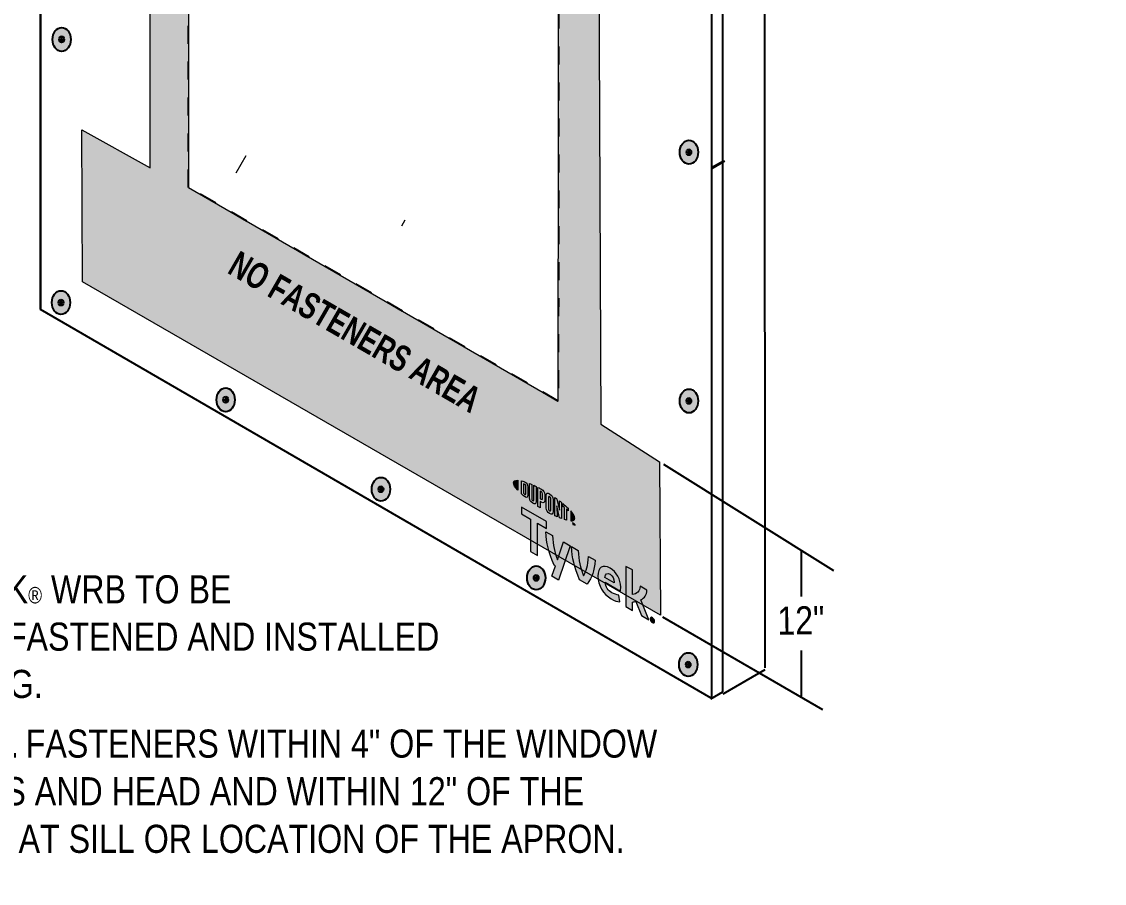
# Model space of a CAD drawing. Header units: inches. Extents: x -17.6 to 82.3, y -15.1 to 23.2.
# Drawn here: x 60.47 to 66.5, y -4.24 to 0.55 of the extents above; entities that cross this region are included whole.
import ezdxf

# ---------------------------------------------------------------- set-up
doc = ezdxf.new("R2010")
doc.units = ezdxf.units.IN
doc.header["$MEASUREMENT"] = 0
doc.linetypes.add('AI-Linetype-2', pattern=[1.199738, 0.599869, -0.119974, 0.119974, -0.119974, 0.119974, -0.119974])
doc.linetypes.add('AI-Linetype-23', pattern=[0.108507, 0.072338, -0.036169])
for name, color, linetype, lineweight in [('.ATI-DETAIL', 7, 'Continuous', 0), ('.ATI-TEXT', 7, 'Continuous', 0), ('G-ANNO-TTLB', 7, 'Continuous', 0), ('TYVEK', 7, 'Continuous', 0), ('wall scratch', 7, 'Continuous', 0), ('X-REF - TRACED', 7, 'Continuous', 0)]:
    doc.layers.add(name, color=color, linetype=linetype, lineweight=lineweight)

# ---------------------------------------------------------------- blocks, each defined once
blk = doc.blocks.new('Block_22')
at = {"layer": 'wall scratch', "color": 18, "lineweight": 25, "true_color": 0x000000}
for points in [[(60.5836, 4.8195)], [(60.5836, -1.0467)]]:
    blk.add_lwpolyline(points, dxfattribs=at)
blk = doc.blocks.new('Block_23')
at = {"layer": 'wall scratch', "color": 18, "lineweight": 25, "true_color": 0x000000}
for points in [[(60.5836, -1.0467)], [(64.318, -3.2086)]]:
    blk.add_lwpolyline(points, dxfattribs=at)
blk = doc.blocks.new('Block_29')
at = {"layer": 'TYVEK', "true_color": 0x003b71, "transparency": 33554687}
h = blk.add_hatch(color=156, dxfattribs=at)
h.dxf.hatch_style = 2
edge = h.paths.add_edge_path()
edge.add_ellipse((60.6974, 0.4548), major_axis=(0, 0.0664), ratio=0.766948, start_angle=0, end_angle=360)
at = {"layer": 'TYVEK', "color": 18, "lineweight": 25, "true_color": 0x000000}
for p, q in [((60.6839, 0.4552), (60.7109, 0.4552)), ((60.6974, 0.4724), (60.6974, 0.4381))]:
    blk.add_line(p, q, dxfattribs=at)
blk.add_lwpolyline([(60.6903, 0.3838)], dxfattribs=at)
for centre, major_axis, ratio in [((60.6974, 0.4548), (0, 0.0664), 0.766948), ((60.6974, 0.4552), (0, 0.0171), 0.788846)]:
    blk.add_ellipse(centre, major_axis=major_axis, ratio=ratio, dxfattribs=at)
blk = doc.blocks.new('Block_31')
at = {"layer": 'TYVEK', "true_color": 0x003b71, "transparency": 33554687}
h = blk.add_hatch(color=156, dxfattribs=at)
h.dxf.hatch_style = 2
edge = h.paths.add_edge_path()
edge.add_ellipse((64.1876, -0.1728), major_axis=(0, 0.0664), ratio=0.766948, start_angle=0, end_angle=360)
at = {"layer": 'TYVEK', "color": 18, "lineweight": 25, "true_color": 0x000000}
for p, q in [((64.1741, -0.1724), (64.2011, -0.1724)), ((64.1876, -0.1552), (64.1876, -0.1895))]:
    blk.add_line(p, q, dxfattribs=at)
blk.add_lwpolyline([(64.1805, -0.1114)], dxfattribs=at)
for centre, major_axis, ratio in [((64.1876, -0.1728), (0, 0.0664), 0.766948), ((64.1876, -0.1724), (0, 0.0171), 0.788846)]:
    blk.add_ellipse(centre, major_axis=major_axis, ratio=ratio, dxfattribs=at)
blk = doc.blocks.new('Block_33')
at = {"layer": 'TYVEK', "true_color": 0x003b71, "transparency": 33554687}
h = blk.add_hatch(color=156, dxfattribs=at)
h.dxf.hatch_style = 2
edge = h.paths.add_edge_path()
edge.add_ellipse((64.1876, -1.5565), major_axis=(0, 0.0664), ratio=0.766948, start_angle=0, end_angle=360)
at = {"layer": 'TYVEK', "color": 18, "lineweight": 25, "true_color": 0x000000}
for p, q in [((64.1741, -1.5561), (64.2011, -1.5561)), ((64.1876, -1.539), (64.1876, -1.5733))]:
    blk.add_line(p, q, dxfattribs=at)
blk.add_lwpolyline([(64.1805, -1.6275)], dxfattribs=at)
for centre, major_axis, ratio in [((64.1876, -1.5565), (0, 0.0664), 0.766948), ((64.1876, -1.5561), (0, 0.0171), 0.788846)]:
    blk.add_ellipse(centre, major_axis=major_axis, ratio=ratio, dxfattribs=at)
blk = doc.blocks.new('Block_309')
at = {"layer": 'TYVEK', "true_color": 0x003b71, "transparency": 33554687}
h = blk.add_hatch(color=156, dxfattribs=at)
h.dxf.hatch_style = 2
edge = h.paths.add_edge_path()
edge.add_ellipse((60.6937, -1.0093), major_axis=(0, 0.0664), ratio=0.766948, start_angle=0, end_angle=360)
at = {"layer": 'TYVEK', "color": 18, "lineweight": 25, "true_color": 0x000000}
for p, q in [((60.6802, -1.0089), (60.7072, -1.0089)), ((60.6937, -0.9918), (60.6937, -1.0261))]:
    blk.add_line(p, q, dxfattribs=at)
for centre, major_axis, ratio in [((60.6937, -1.0093), (0, 0.0664), 0.766948), ((60.6937, -1.0089), (0, 0.0171), 0.788846)]:
    blk.add_ellipse(centre, major_axis=major_axis, ratio=ratio, dxfattribs=at)
blk = doc.blocks.new('Block_310')
at = {"layer": 'TYVEK', "true_color": 0x003b71, "transparency": 33554687}
h = blk.add_hatch(color=156, dxfattribs=at)
h.dxf.hatch_style = 2
edge = h.paths.add_edge_path()
edge.add_ellipse((64.1839, -3.0231), major_axis=(0, 0.0664), ratio=0.766948, start_angle=0, end_angle=360)
at = {"layer": 'TYVEK', "color": 18, "lineweight": 25, "true_color": 0x000000}
for p, q in [((64.1839, -3.0056), (64.1839, -3.0398)), ((64.1704, -3.0227), (64.1975, -3.0227))]:
    blk.add_line(p, q, dxfattribs=at)
for centre, major_axis, ratio in [((64.1839, -3.0231), (0, 0.0664), 0.766948), ((64.1839, -3.0227), (0, 0.0171), 0.788846)]:
    blk.add_ellipse(centre, major_axis=major_axis, ratio=ratio, dxfattribs=at)
blk = doc.blocks.new('Block_311')
at = {"layer": 'TYVEK', "true_color": 0x003b71, "transparency": 33554687}
h = blk.add_hatch(color=156, dxfattribs=at)
h.dxf.hatch_style = 2
edge = h.paths.add_edge_path()
edge.add_ellipse((63.338, -2.5407), major_axis=(0, 0.0664), ratio=0.766948, start_angle=0, end_angle=360)
at = {"layer": 'TYVEK', "color": 18, "lineweight": 25, "true_color": 0x000000}
for p, q in [((63.338, -2.5232), (63.338, -2.5574)), ((63.3244, -2.5403), (63.3515, -2.5403))]:
    blk.add_line(p, q, dxfattribs=at)
for centre, major_axis, ratio in [((63.338, -2.5407), (0, 0.0664), 0.766948), ((63.338, -2.5403), (0, 0.0171), 0.788846)]:
    blk.add_ellipse(centre, major_axis=major_axis, ratio=ratio, dxfattribs=at)
blk = doc.blocks.new('Block_312')
at = {"layer": 'TYVEK', "true_color": 0x003b71, "transparency": 33554687}
h = blk.add_hatch(color=156, dxfattribs=at)
h.dxf.hatch_style = 2
edge = h.paths.add_edge_path()
edge.add_ellipse((62.4741, -2.0478), major_axis=(0, 0.0664), ratio=0.766948, start_angle=0, end_angle=360)
at = {"layer": 'TYVEK', "color": 18, "lineweight": 25, "true_color": 0x000000}
for p, q in [((62.4606, -2.0474), (62.4876, -2.0474)), ((62.4741, -2.0303), (62.4741, -2.0646))]:
    blk.add_line(p, q, dxfattribs=at)
blk.add_lwpolyline([(62.467, -1.9872)], dxfattribs=at)
for centre, major_axis, ratio in [((62.4741, -2.0478), (0, 0.0664), 0.766948), ((62.4741, -2.0474), (0, 0.0171), 0.788846)]:
    blk.add_ellipse(centre, major_axis=major_axis, ratio=ratio, dxfattribs=at)
blk = doc.blocks.new('Block_313')
at = {"layer": 'TYVEK', "true_color": 0x003b71, "transparency": 33554687}
h = blk.add_hatch(color=156, dxfattribs=at)
h.dxf.hatch_style = 2
edge = h.paths.add_edge_path()
edge.add_ellipse((61.6102, -1.5498), major_axis=(0, 0.0664), ratio=0.766948, start_angle=0, end_angle=360)
at = {"layer": 'TYVEK', "color": 18, "lineweight": 25, "true_color": 0x000000}
for p, q in [((61.5967, -1.5494), (61.6237, -1.5494)), ((61.6102, -1.5323), (61.6102, -1.5666))]:
    blk.add_line(p, q, dxfattribs=at)
blk.add_lwpolyline([(61.6031, -1.4892)], dxfattribs=at)
for centre, major_axis, ratio in [((61.6102, -1.5498), (0, 0.0664), 0.766948), ((61.6102, -1.5494), (0, 0.0171), 0.788846)]:
    blk.add_ellipse(centre, major_axis=major_axis, ratio=ratio, dxfattribs=at)
blk = doc.blocks.new('Block_335')
at = {"layer": 'X-REF - TRACED', "true_color": 0x848484, "transparency": 33554687}
h = blk.add_hatch(color=252, dxfattribs=at)
h.dxf.hatch_style = 2
edge = h.paths.add_edge_path()
edge.add_spline(control_points=[(63.2118, -2.0116), (63.2118, -2.0216), (63.2202, -2.0359), (63.2351, -2.0525), (63.2351, -2.0525), (63.2351, -1.9978), (63.2351, -1.9978), (63.2202, -1.9972), (63.2118, -2.0016), (63.2118, -2.0116)], knot_values=[0, 0, 0, 0, 1, 1, 1, 2, 2, 2, 3, 3, 3, 3], degree=3, periodic=0)
h = blk.add_hatch(color=252, dxfattribs=at)
h.dxf.hatch_style = 2
edge = h.paths.add_edge_path()
edge.add_spline(control_points=[(63.2796, -2.0731), (63.2796, -2.0773), (63.2774, -2.0774), (63.2747, -2.0759), (63.2727, -2.0747), (63.2695, -2.0721), (63.267, -2.0698), (63.267, -2.0698), (63.267, -2.0174), (63.267, -2.0174), (63.2695, -2.0181), (63.2727, -2.0191), (63.2747, -2.0203), (63.2774, -2.0218), (63.2796, -2.0245), (63.2796, -2.0287), (63.2796, -2.0287), (63.2796, -2.0731), (63.2796, -2.0731)], knot_values=[0, 0, 0, 0, 1, 1, 1, 2, 2, 2, 3, 3, 3, 4, 4, 4, 5, 5, 5, 6, 6, 6, 6], degree=3, periodic=0)
edge = h.paths.add_edge_path()
edge.add_spline(control_points=[(63.2765, -2.0076), (63.2723, -2.0052), (63.2664, -2.0032), (63.2556, -2.0007), (63.2556, -2.0007), (63.2556, -2.0733), (63.2556, -2.0733), (63.2651, -2.0821), (63.2723, -2.0882), (63.2765, -2.0906), (63.286, -2.0961), (63.2914, -2.0925), (63.2914, -2.0818), (63.2914, -2.0818), (63.2914, -2.0336), (63.2914, -2.0336), (63.2914, -2.0229), (63.286, -2.0131), (63.2765, -2.0076)], knot_values=[0, 0, 0, 0, 1, 1, 1, 2, 2, 2, 3, 3, 3, 4, 4, 4, 5, 5, 5, 6, 6, 6, 6], degree=3, periodic=0)
h = blk.add_hatch(color=252, dxfattribs=at)
h.dxf.hatch_style = 2
edge = h.paths.add_edge_path()
edge.add_spline(control_points=[(63.3246, -2.1076), (63.3246, -2.1118), (63.3234, -2.1138), (63.3188, -2.1105), (63.3143, -2.1073), (63.3131, -2.1044), (63.3131, -2.0994), (63.3131, -2.0994), (63.3131, -2.0204), (63.3131, -2.0204), (63.3101, -2.0191), (63.3035, -2.0163), (63.3006, -2.0151), (63.3006, -2.0151), (63.3006, -2.095), (63.3006, -2.095), (63.3006, -2.1078), (63.306, -2.1158), (63.3188, -2.1249), (63.3305, -2.1332), (63.3376, -2.1305), (63.3376, -2.1164), (63.3376, -2.1164), (63.3376, -2.032), (63.3376, -2.032), (63.3352, -2.0307), (63.3272, -2.0269), (63.3246, -2.0257), (63.3246, -2.0257), (63.3246, -2.1076), (63.3246, -2.1076)], knot_values=[0, 0, 0, 0, 1, 1, 1, 2, 2, 2, 3, 3, 3, 4, 4, 4, 5, 5, 5, 6, 6, 6, 7, 7, 7, 8, 8, 8, 9, 9, 9, 10, 10, 10, 10], degree=3, periodic=0)
h = blk.add_hatch(color=252, dxfattribs=at)
h.dxf.hatch_style = 2
edge = h.paths.add_edge_path()
edge.add_spline(control_points=[(63.3721, -2.1003), (63.3721, -2.1049), (63.3707, -2.1064), (63.3654, -2.1034), (63.3654, -2.1034), (63.3608, -2.1008), (63.3608, -2.1008), (63.3608, -2.1008), (63.3608, -2.0588), (63.3608, -2.0588), (63.3629, -2.0599), (63.364, -2.0605), (63.3652, -2.0612), (63.3709, -2.0645), (63.3721, -2.0677), (63.3721, -2.0723), (63.3721, -2.0723), (63.3721, -2.1003), (63.3721, -2.1003)], knot_values=[0, 0, 0, 0, 1, 1, 1, 2, 2, 2, 3, 3, 3, 4, 4, 4, 5, 5, 5, 6, 6, 6, 6], degree=3, periodic=0)
edge = h.paths.add_edge_path()
edge.add_spline(control_points=[(63.3659, -2.0468), (63.3637, -2.0455), (63.3554, -2.041), (63.3478, -2.0371), (63.3478, -2.0371), (63.3478, -2.1434), (63.3478, -2.1434), (63.3504, -2.1451), (63.3572, -2.1494), (63.3608, -2.1516), (63.3608, -2.1516), (63.3608, -2.1155), (63.3608, -2.1155), (63.3608, -2.1155), (63.3659, -2.1185), (63.3659, -2.1185), (63.3796, -2.1263), (63.3853, -2.1226), (63.3853, -2.1091), (63.3853, -2.1091), (63.3853, -2.0777), (63.3853, -2.0777), (63.3853, -2.0645), (63.3789, -2.0542), (63.3659, -2.0468)], knot_values=[0, 0, 0, 0, 1, 1, 1, 2, 2, 2, 3, 3, 3, 4, 4, 4, 5, 5, 5, 6, 6, 6, 7, 7, 7, 8, 8, 8, 8], degree=3, periodic=0)
h = blk.add_hatch(color=252, dxfattribs=at)
h.dxf.hatch_style = 2
edge = h.paths.add_edge_path()
edge.add_spline(control_points=[(63.4186, -2.1643), (63.4186, -2.1685), (63.4174, -2.17), (63.4128, -2.1675), (63.4081, -2.1649), (63.4068, -2.1618), (63.4068, -2.1575), (63.4068, -2.1575), (63.4068, -2.0912), (63.4068, -2.0912), (63.4068, -2.0869), (63.4081, -2.0852), (63.4128, -2.0881), (63.4174, -2.0909), (63.4186, -2.0939), (63.4186, -2.0981), (63.4186, -2.0981), (63.4186, -2.1643), (63.4186, -2.1643)], knot_values=[0, 0, 0, 0, 1, 1, 1, 2, 2, 2, 3, 3, 3, 4, 4, 4, 5, 5, 5, 6, 6, 6, 6], degree=3, periodic=0)
edge = h.paths.add_edge_path()
edge.add_spline(control_points=[(63.4128, -2.0732), (63.4007, -2.0656), (63.3935, -2.0676), (63.3935, -2.0816), (63.3935, -2.0816), (63.3935, -2.1511), (63.3935, -2.1511), (63.3935, -2.1659), (63.4001, -2.1757), (63.4128, -2.1824), (63.4253, -2.189), (63.4318, -2.1873), (63.4318, -2.1716), (63.4318, -2.1716), (63.4318, -2.1052), (63.4318, -2.1052), (63.4318, -2.0903), (63.4259, -2.0815), (63.4128, -2.0732)], knot_values=[0, 0, 0, 0, 1, 1, 1, 2, 2, 2, 3, 3, 3, 4, 4, 4, 5, 5, 5, 6, 6, 6, 6], degree=3, periodic=0)
h = blk.add_hatch(color=252, dxfattribs=at)
h.dxf.hatch_style = 2
edge = h.paths.add_edge_path()
edge.add_spline(control_points=[(63.468, -2.1643), (63.468, -2.1643), (63.4535, -2.1019), (63.4535, -2.1019), (63.4496, -2.099), (63.4448, -2.0957), (63.4412, -2.0932), (63.4412, -2.0932), (63.4412, -2.1952), (63.4412, -2.1952), (63.4437, -2.1964), (63.4503, -2.1993), (63.4537, -2.2008), (63.4537, -2.2008), (63.4527, -2.1401), (63.4527, -2.1401), (63.4527, -2.1401), (63.468, -2.2067), (63.468, -2.2067), (63.4712, -2.208), (63.476, -2.2098), (63.4791, -2.2109), (63.4791, -2.2109), (63.4791, -2.1213), (63.4791, -2.1213), (63.4758, -2.1186), (63.4699, -2.1141), (63.4671, -2.1119), (63.4671, -2.1119), (63.468, -2.1643), (63.468, -2.1643)], knot_values=[0, 0, 0, 0, 1, 1, 1, 2, 2, 2, 3, 3, 3, 4, 4, 4, 5, 5, 5, 6, 6, 6, 7, 7, 7, 8, 8, 8, 9, 9, 9, 10, 10, 10, 10], degree=3, periodic=0)
h = blk.add_hatch(color=252, dxfattribs=at)
h.dxf.hatch_style = 2
edge = h.paths.add_edge_path()
edge.add_spline(control_points=[(63.4855, -2.1406), (63.4888, -2.1432), (63.4919, -2.1457), (63.495, -2.1483), (63.495, -2.1483), (63.495, -2.2161), (63.495, -2.2161), (63.4979, -2.217), (63.5032, -2.2185), (63.5067, -2.2193), (63.5067, -2.2193), (63.5067, -2.1582), (63.5067, -2.1582), (63.5101, -2.1612), (63.5133, -2.1641), (63.5162, -2.1667), (63.5162, -2.1667), (63.5162, -2.1536), (63.5162, -2.1536), (63.507, -2.1446), (63.4971, -2.1359), (63.4855, -2.1265), (63.4855, -2.1265), (63.4855, -2.1406), (63.4855, -2.1406)], knot_values=[0, 0, 0, 0, 1, 1, 1, 2, 2, 2, 3, 3, 3, 4, 4, 4, 5, 5, 5, 6, 6, 6, 7, 7, 7, 8, 8, 8, 8], degree=3, periodic=0)
h = blk.add_hatch(color=252, dxfattribs=at)
h.dxf.hatch_style = 2
edge = h.paths.add_edge_path()
edge.add_spline(control_points=[(63.5535, -2.2089), (63.5535, -2.2189), (63.545, -2.2234), (63.5302, -2.2229), (63.5302, -2.2229), (63.5302, -2.1681), (63.5302, -2.1681), (63.545, -2.1847), (63.5535, -2.199), (63.5535, -2.2089)], knot_values=[0, 0, 0, 0, 1, 1, 1, 2, 2, 2, 3, 3, 3, 3], degree=3, periodic=0)
h = blk.add_hatch(color=252, dxfattribs=at)
h.dxf.hatch_style = 2
edge = h.paths.add_edge_path()
edge.add_spline(control_points=[(63.5466, -2.2379), (63.5466, -2.2379), (63.548, -2.2387), (63.548, -2.2387), (63.548, -2.2387), (63.5501, -2.2436), (63.5501, -2.2436), (63.5501, -2.2436), (63.5521, -2.2411), (63.5521, -2.2411), (63.5521, -2.2411), (63.5535, -2.2419), (63.5535, -2.2419), (63.5535, -2.2419), (63.5535, -2.2497), (63.5535, -2.2497), (63.5535, -2.2497), (63.5522, -2.249), (63.5522, -2.249), (63.5522, -2.249), (63.5522, -2.2434), (63.5522, -2.2434), (63.5522, -2.2434), (63.5501, -2.2459), (63.5501, -2.2459), (63.5501, -2.2459), (63.55, -2.2459), (63.55, -2.2459), (63.55, -2.2459), (63.5479, -2.2409), (63.5479, -2.2409), (63.5479, -2.2409), (63.5479, -2.2465), (63.5479, -2.2465), (63.5479, -2.2465), (63.5466, -2.2457), (63.5466, -2.2457), (63.5466, -2.2457), (63.5466, -2.2379), (63.5466, -2.2379)], knot_values=[0, 0, 0, 0, 1, 1, 1, 2, 2, 2, 3, 3, 3, 4, 4, 4, 5, 5, 5, 6, 6, 6, 7, 7, 7, 8, 8, 8, 9, 9, 9, 10, 10, 10, 11, 11, 11, 12, 12, 12, 13, 13, 13, 13], degree=3, periodic=0)
edge = h.paths.add_edge_path()
edge.add_spline(control_points=[(63.5417, -2.2364), (63.5417, -2.2364), (63.5395, -2.2352), (63.5395, -2.2352), (63.5395, -2.2352), (63.5395, -2.2338), (63.5395, -2.2338), (63.5395, -2.2338), (63.5451, -2.237), (63.5451, -2.237), (63.5451, -2.237), (63.5451, -2.2384), (63.5451, -2.2384), (63.5451, -2.2384), (63.543, -2.2372), (63.543, -2.2372), (63.543, -2.2372), (63.543, -2.2437), (63.543, -2.2437), (63.543, -2.2437), (63.5417, -2.2429), (63.5417, -2.2429), (63.5417, -2.2429), (63.5417, -2.2364), (63.5417, -2.2364)], knot_values=[0, 0, 0, 0, 1, 1, 1, 2, 2, 2, 3, 3, 3, 4, 4, 4, 5, 5, 5, 6, 6, 6, 7, 7, 7, 8, 8, 8, 8], degree=3, periodic=0)
at = {"layer": 'X-REF - TRACED'}
for points, knots in [([(63.2118, -2.0116), (63.2118, -2.0216), (63.2202, -2.0359), (63.2351, -2.0525), (63.2351, -2.0525), (63.2351, -1.9978), (63.2351, -1.9978), (63.2202, -1.9972), (63.2118, -2.0016), (63.2118, -2.0116)], [0, 0, 0, 0, 1, 1, 1, 2, 2, 2, 3, 3, 3, 3]), ([(63.2765, -2.0076), (63.2723, -2.0052), (63.2664, -2.0032), (63.2556, -2.0007), (63.2556, -2.0007), (63.2556, -2.0733), (63.2556, -2.0733), (63.2651, -2.0821), (63.2723, -2.0882), (63.2765, -2.0906), (63.286, -2.0961), (63.2914, -2.0925), (63.2914, -2.0818), (63.2914, -2.0818), (63.2914, -2.0336), (63.2914, -2.0336), (63.2914, -2.0229), (63.286, -2.0131), (63.2765, -2.0076)], [0, 0, 0, 0, 1, 1, 1, 2, 2, 2, 3, 3, 3, 4, 4, 4, 5, 5, 5, 6, 6, 6, 6]), ([(63.2796, -2.0731), (63.2796, -2.0773), (63.2774, -2.0774), (63.2747, -2.0759), (63.2727, -2.0747), (63.2695, -2.0721), (63.267, -2.0698), (63.267, -2.0698), (63.267, -2.0174), (63.267, -2.0174), (63.2695, -2.0181), (63.2727, -2.0191), (63.2747, -2.0203), (63.2774, -2.0218), (63.2796, -2.0245), (63.2796, -2.0287), (63.2796, -2.0287), (63.2796, -2.0731), (63.2796, -2.0731)], [0, 0, 0, 0, 1, 1, 1, 2, 2, 2, 3, 3, 3, 4, 4, 4, 5, 5, 5, 6, 6, 6, 6]), ([(63.3246, -2.1076), (63.3246, -2.1118), (63.3234, -2.1138), (63.3188, -2.1105), (63.3143, -2.1073), (63.3131, -2.1044), (63.3131, -2.0994), (63.3131, -2.0994), (63.3131, -2.0204), (63.3131, -2.0204), (63.3101, -2.0191), (63.3035, -2.0163), (63.3006, -2.0151), (63.3006, -2.0151), (63.3006, -2.095), (63.3006, -2.095), (63.3006, -2.1078), (63.306, -2.1158), (63.3188, -2.1249), (63.3305, -2.1332), (63.3376, -2.1305), (63.3376, -2.1164), (63.3376, -2.1164), (63.3376, -2.032), (63.3376, -2.032), (63.3352, -2.0307), (63.3272, -2.0269), (63.3246, -2.0257), (63.3246, -2.0257), (63.3246, -2.1076), (63.3246, -2.1076)], [0, 0, 0, 0, 1, 1, 1, 2, 2, 2, 3, 3, 3, 4, 4, 4, 5, 5, 5, 6, 6, 6, 7, 7, 7, 8, 8, 8, 9, 9, 9, 10, 10, 10, 10]), ([(63.3659, -2.0468), (63.3637, -2.0455), (63.3554, -2.041), (63.3478, -2.0371), (63.3478, -2.0371), (63.3478, -2.1434), (63.3478, -2.1434), (63.3504, -2.1451), (63.3572, -2.1494), (63.3608, -2.1516), (63.3608, -2.1516), (63.3608, -2.1155), (63.3608, -2.1155), (63.3608, -2.1155), (63.3659, -2.1185), (63.3659, -2.1185), (63.3796, -2.1263), (63.3853, -2.1226), (63.3853, -2.1091), (63.3853, -2.1091), (63.3853, -2.0777), (63.3853, -2.0777), (63.3853, -2.0645), (63.3789, -2.0542), (63.3659, -2.0468)], [0, 0, 0, 0, 1, 1, 1, 2, 2, 2, 3, 3, 3, 4, 4, 4, 5, 5, 5, 6, 6, 6, 7, 7, 7, 8, 8, 8, 8]), ([(63.3721, -2.1003), (63.3721, -2.1049), (63.3707, -2.1064), (63.3654, -2.1034), (63.3654, -2.1034), (63.3608, -2.1008), (63.3608, -2.1008), (63.3608, -2.1008), (63.3608, -2.0588), (63.3608, -2.0588), (63.3629, -2.0599), (63.364, -2.0605), (63.3652, -2.0612), (63.3709, -2.0645), (63.3721, -2.0677), (63.3721, -2.0723), (63.3721, -2.0723), (63.3721, -2.1003), (63.3721, -2.1003)], [0, 0, 0, 0, 1, 1, 1, 2, 2, 2, 3, 3, 3, 4, 4, 4, 5, 5, 5, 6, 6, 6, 6]), ([(63.4128, -2.0732), (63.4007, -2.0656), (63.3935, -2.0676), (63.3935, -2.0816), (63.3935, -2.0816), (63.3935, -2.1511), (63.3935, -2.1511), (63.3935, -2.1659), (63.4001, -2.1757), (63.4128, -2.1824), (63.4253, -2.189), (63.4318, -2.1873), (63.4318, -2.1716), (63.4318, -2.1716), (63.4318, -2.1052), (63.4318, -2.1052), (63.4318, -2.0903), (63.4259, -2.0815), (63.4128, -2.0732)], [0, 0, 0, 0, 1, 1, 1, 2, 2, 2, 3, 3, 3, 4, 4, 4, 5, 5, 5, 6, 6, 6, 6]), ([(63.4186, -2.1643), (63.4186, -2.1685), (63.4174, -2.17), (63.4128, -2.1675), (63.4081, -2.1649), (63.4068, -2.1618), (63.4068, -2.1575), (63.4068, -2.1575), (63.4068, -2.0912), (63.4068, -2.0912), (63.4068, -2.0869), (63.4081, -2.0852), (63.4128, -2.0881), (63.4174, -2.0909), (63.4186, -2.0939), (63.4186, -2.0981), (63.4186, -2.0981), (63.4186, -2.1643), (63.4186, -2.1643)], [0, 0, 0, 0, 1, 1, 1, 2, 2, 2, 3, 3, 3, 4, 4, 4, 5, 5, 5, 6, 6, 6, 6]), ([(63.468, -2.1643), (63.468, -2.1643), (63.4535, -2.1019), (63.4535, -2.1019), (63.4496, -2.099), (63.4448, -2.0957), (63.4412, -2.0932), (63.4412, -2.0932), (63.4412, -2.1952), (63.4412, -2.1952), (63.4437, -2.1964), (63.4503, -2.1993), (63.4537, -2.2008), (63.4537, -2.2008), (63.4527, -2.1401), (63.4527, -2.1401), (63.4527, -2.1401), (63.468, -2.2067), (63.468, -2.2067), (63.4712, -2.208), (63.476, -2.2098), (63.4791, -2.2109), (63.4791, -2.2109), (63.4791, -2.1213), (63.4791, -2.1213), (63.4758, -2.1186), (63.4699, -2.1141), (63.4671, -2.1119), (63.4671, -2.1119), (63.468, -2.1643), (63.468, -2.1643)], [0, 0, 0, 0, 1, 1, 1, 2, 2, 2, 3, 3, 3, 4, 4, 4, 5, 5, 5, 6, 6, 6, 7, 7, 7, 8, 8, 8, 9, 9, 9, 10, 10, 10, 10]), ([(63.4855, -2.1406), (63.4888, -2.1432), (63.4919, -2.1457), (63.495, -2.1483), (63.495, -2.1483), (63.495, -2.2161), (63.495, -2.2161), (63.4979, -2.217), (63.5032, -2.2185), (63.5067, -2.2193), (63.5067, -2.2193), (63.5067, -2.1582), (63.5067, -2.1582), (63.5101, -2.1612), (63.5133, -2.1641), (63.5162, -2.1667), (63.5162, -2.1667), (63.5162, -2.1536), (63.5162, -2.1536), (63.507, -2.1446), (63.4971, -2.1359), (63.4855, -2.1265), (63.4855, -2.1265), (63.4855, -2.1406), (63.4855, -2.1406)], [0, 0, 0, 0, 1, 1, 1, 2, 2, 2, 3, 3, 3, 4, 4, 4, 5, 5, 5, 6, 6, 6, 7, 7, 7, 8, 8, 8, 8]), ([(63.5535, -2.2089), (63.5535, -2.2189), (63.545, -2.2234), (63.5302, -2.2229), (63.5302, -2.2229), (63.5302, -2.1681), (63.5302, -2.1681), (63.545, -2.1847), (63.5535, -2.199), (63.5535, -2.2089)], [0, 0, 0, 0, 1, 1, 1, 2, 2, 2, 3, 3, 3, 3]), ([(63.5417, -2.2364), (63.5417, -2.2364), (63.5395, -2.2352), (63.5395, -2.2352), (63.5395, -2.2352), (63.5395, -2.2338), (63.5395, -2.2338), (63.5395, -2.2338), (63.5451, -2.237), (63.5451, -2.237), (63.5451, -2.237), (63.5451, -2.2384), (63.5451, -2.2384), (63.5451, -2.2384), (63.543, -2.2372), (63.543, -2.2372), (63.543, -2.2372), (63.543, -2.2437), (63.543, -2.2437), (63.543, -2.2437), (63.5417, -2.2429), (63.5417, -2.2429), (63.5417, -2.2429), (63.5417, -2.2364), (63.5417, -2.2364)], [0, 0, 0, 0, 1, 1, 1, 2, 2, 2, 3, 3, 3, 4, 4, 4, 5, 5, 5, 6, 6, 6, 7, 7, 7, 8, 8, 8, 8]), ([(63.5466, -2.2379), (63.5466, -2.2379), (63.548, -2.2387), (63.548, -2.2387), (63.548, -2.2387), (63.5501, -2.2436), (63.5501, -2.2436), (63.5501, -2.2436), (63.5521, -2.2411), (63.5521, -2.2411), (63.5521, -2.2411), (63.5535, -2.2419), (63.5535, -2.2419), (63.5535, -2.2419), (63.5535, -2.2497), (63.5535, -2.2497), (63.5535, -2.2497), (63.5522, -2.249), (63.5522, -2.249), (63.5522, -2.249), (63.5522, -2.2434), (63.5522, -2.2434), (63.5522, -2.2434), (63.5501, -2.2459), (63.5501, -2.2459), (63.5501, -2.2459), (63.55, -2.2459), (63.55, -2.2459), (63.55, -2.2459), (63.5479, -2.2409), (63.5479, -2.2409), (63.5479, -2.2409), (63.5479, -2.2465), (63.5479, -2.2465), (63.5479, -2.2465), (63.5466, -2.2457), (63.5466, -2.2457), (63.5466, -2.2457), (63.5466, -2.2379), (63.5466, -2.2379)], [0, 0, 0, 0, 1, 1, 1, 2, 2, 2, 3, 3, 3, 4, 4, 4, 5, 5, 5, 6, 6, 6, 7, 7, 7, 8, 8, 8, 9, 9, 9, 10, 10, 10, 11, 11, 11, 12, 12, 12, 13, 13, 13, 13])]:
    blk.add_open_spline(points, degree=3, knots=knots, dxfattribs=at)
blk = doc.blocks.new('Block_339')
at = {"layer": 'X-REF - TRACED', "true_color": 0x848484, "transparency": 33554687}
h = blk.add_hatch(color=252, dxfattribs=at)
h.dxf.hatch_style = 2
h.paths.add_polyline_path([(63.3959, -2.2273), (63.2556, -2.1463), (63.2556, -2.1844), (63.3062, -2.2137), (63.3062, -2.3942), (63.3452, -2.4167), (63.3452, -2.2362), (63.3959, -2.2654)])
h = blk.add_hatch(color=252, dxfattribs=at)
h.dxf.hatch_style = 2
edge = h.paths.add_edge_path()
edge.add_spline(control_points=[(63.6291, -2.421), (63.6266, -2.473), (63.6163, -2.5032), (63.6002, -2.5292), (63.5847, -2.485), (63.5746, -2.4429), (63.5716, -2.3878), (63.5716, -2.3878), (63.5337, -2.3659), (63.5337, -2.3659), (63.5378, -2.4311), (63.5501, -2.4784), (63.5795, -2.5519), (63.5795, -2.5519), (63.6212, -2.576), (63.6212, -2.576), (63.6495, -2.5358), (63.6612, -2.5023), (63.6667, -2.4427), (63.6667, -2.4427), (63.6291, -2.421), (63.6291, -2.421)], knot_values=[0, 0, 0, 0, 1, 1, 1, 2, 2, 2, 3, 3, 3, 4, 4, 4, 5, 5, 5, 6, 6, 6, 7, 7, 7, 7], degree=3, periodic=0)
h = blk.add_hatch(color=252, dxfattribs=at)
h.dxf.hatch_style = 2
edge = h.paths.add_edge_path()
edge.add_spline(control_points=[(63.7203, -2.5383), (63.7203, -2.5383), (63.7721, -2.5682), (63.7721, -2.5682), (63.7721, -2.5682), (63.7721, -2.5645), (63.7721, -2.5645), (63.7721, -2.547), (63.7639, -2.5294), (63.7489, -2.5208), (63.7331, -2.5117), (63.7228, -2.5185), (63.7203, -2.5383)], knot_values=[0, 0, 0, 0, 1, 1, 1, 2, 2, 2, 3, 3, 3, 4, 4, 4, 4], degree=3, periodic=0)
edge = h.paths.add_edge_path()
edge.add_spline(control_points=[(63.8029, -2.674), (63.7909, -2.6734), (63.7732, -2.6675), (63.7552, -2.6571), (63.7113, -2.6318), (63.6814, -2.5827), (63.6814, -2.5308), (63.6814, -2.4812), (63.7089, -2.4633), (63.7489, -2.4864), (63.7846, -2.507), (63.808, -2.5496), (63.808, -2.5915), (63.808, -2.6008), (63.8075, -2.6086), (63.8069, -2.6146), (63.8069, -2.6146), (63.7209, -2.5649), (63.7209, -2.5649), (63.7244, -2.5919), (63.7372, -2.6105), (63.759, -2.6231), (63.7723, -2.6308), (63.7851, -2.6348), (63.7969, -2.6359), (63.7969, -2.6359), (63.8029, -2.674), (63.8029, -2.674)], knot_values=[0, 0, 0, 0, 1, 1, 1, 2, 2, 2, 3, 3, 3, 4, 4, 4, 5, 5, 5, 6, 6, 6, 7, 7, 7, 8, 8, 8, 9, 9, 9, 9], degree=3, periodic=0)
h = blk.add_hatch(color=252, dxfattribs=at)
h.dxf.hatch_style = 2
edge = h.paths.add_edge_path()
edge.add_spline(control_points=[(63.9194, -2.663), (63.9194, -2.663), (63.9647, -2.7743), (63.9647, -2.7743), (63.9647, -2.7743), (63.9238, -2.7507), (63.9238, -2.7507), (63.9238, -2.7507), (63.8925, -2.6718), (63.8925, -2.6718), (63.8868, -2.6731), (63.8808, -2.6744), (63.8742, -2.6753), (63.8742, -2.6753), (63.8742, -2.7221), (63.8742, -2.7221), (63.8742, -2.7221), (63.8366, -2.7004), (63.8366, -2.7004), (63.8366, -2.7004), (63.8366, -2.4765), (63.8366, -2.4765), (63.8366, -2.4765), (63.8742, -2.496), (63.8742, -2.496), (63.8742, -2.496), (63.8742, -2.6337), (63.8742, -2.6337), (63.8998, -2.6295), (63.9124, -2.6149), (63.9167, -2.5871), (63.9167, -2.5871), (63.954, -2.6086), (63.954, -2.6086), (63.9532, -2.635), (63.9412, -2.6521), (63.9194, -2.663)], knot_values=[0, 0, 0, 0, 1, 1, 1, 2, 2, 2, 3, 3, 3, 4, 4, 4, 5, 5, 5, 6, 6, 6, 7, 7, 7, 8, 8, 8, 9, 9, 9, 10, 10, 10, 11, 11, 11, 12, 12, 12, 12], degree=3, periodic=0)
at = {"layer": 'X-REF - TRACED'}
blk.add_lwpolyline([(63.3959, -2.2273), (63.2556, -2.1463), (63.2556, -2.1844), (63.3062, -2.2137), (63.3062, -2.3942), (63.3452, -2.4167), (63.3452, -2.2362), (63.3959, -2.2654)], close=True, dxfattribs=at)
for points, knots in [([(63.6291, -2.421), (63.6266, -2.473), (63.6163, -2.5032), (63.6002, -2.5292), (63.5847, -2.485), (63.5746, -2.4429), (63.5716, -2.3878), (63.5716, -2.3878), (63.5337, -2.3659), (63.5337, -2.3659), (63.5378, -2.4311), (63.5501, -2.4784), (63.5795, -2.5519), (63.5795, -2.5519), (63.6212, -2.576), (63.6212, -2.576), (63.6495, -2.5358), (63.6612, -2.5023), (63.6667, -2.4427), (63.6667, -2.4427), (63.6291, -2.421), (63.6291, -2.421)], [0, 0, 0, 0, 1, 1, 1, 2, 2, 2, 3, 3, 3, 4, 4, 4, 5, 5, 5, 6, 6, 6, 7, 7, 7, 7]), ([(63.8029, -2.674), (63.7909, -2.6734), (63.7732, -2.6675), (63.7552, -2.6571), (63.7113, -2.6318), (63.6814, -2.5827), (63.6814, -2.5308), (63.6814, -2.4812), (63.7089, -2.4633), (63.7489, -2.4864), (63.7846, -2.507), (63.808, -2.5496), (63.808, -2.5915), (63.808, -2.6008), (63.8075, -2.6086), (63.8069, -2.6146), (63.8069, -2.6146), (63.7209, -2.5649), (63.7209, -2.5649), (63.7244, -2.5919), (63.7372, -2.6105), (63.759, -2.6231), (63.7723, -2.6308), (63.7851, -2.6348), (63.7969, -2.6359), (63.7969, -2.6359), (63.8029, -2.674), (63.8029, -2.674)], [0, 0, 0, 0, 1, 1, 1, 2, 2, 2, 3, 3, 3, 4, 4, 4, 5, 5, 5, 6, 6, 6, 7, 7, 7, 8, 8, 8, 9, 9, 9, 9]), ([(63.7203, -2.5383), (63.7203, -2.5383), (63.7721, -2.5682), (63.7721, -2.5682), (63.7721, -2.5682), (63.7721, -2.5645), (63.7721, -2.5645), (63.7721, -2.547), (63.7639, -2.5294), (63.7489, -2.5208), (63.7331, -2.5117), (63.7228, -2.5185), (63.7203, -2.5383)], [0, 0, 0, 0, 1, 1, 1, 2, 2, 2, 3, 3, 3, 4, 4, 4, 4]), ([(63.9194, -2.663), (63.9194, -2.663), (63.9647, -2.7743), (63.9647, -2.7743), (63.9647, -2.7743), (63.9238, -2.7507), (63.9238, -2.7507), (63.9238, -2.7507), (63.8925, -2.6718), (63.8925, -2.6718), (63.8868, -2.6731), (63.8808, -2.6744), (63.8742, -2.6753), (63.8742, -2.6753), (63.8742, -2.7221), (63.8742, -2.7221), (63.8742, -2.7221), (63.8366, -2.7004), (63.8366, -2.7004), (63.8366, -2.7004), (63.8366, -2.4765), (63.8366, -2.4765), (63.8366, -2.4765), (63.8742, -2.496), (63.8742, -2.496), (63.8742, -2.496), (63.8742, -2.6337), (63.8742, -2.6337), (63.8998, -2.6295), (63.9124, -2.6149), (63.9167, -2.5871), (63.9167, -2.5871), (63.954, -2.6086), (63.954, -2.6086), (63.9532, -2.635), (63.9412, -2.6521), (63.9194, -2.663)], [0, 0, 0, 0, 1, 1, 1, 2, 2, 2, 3, 3, 3, 4, 4, 4, 5, 5, 5, 6, 6, 6, 7, 7, 7, 8, 8, 8, 9, 9, 9, 10, 10, 10, 11, 11, 11, 12, 12, 12, 12])]:
    blk.add_open_spline(points, degree=3, knots=knots, dxfattribs=at)
blk = doc.blocks.new('Block_338')
at = {"layer": 'X-REF - TRACED', "true_color": 0x848484, "transparency": 33554687}
h = blk.add_hatch(color=252, dxfattribs=at)
h.dxf.hatch_style = 2
edge = h.paths.add_edge_path()
edge.add_spline(control_points=[(63.4894, -2.3404), (63.4894, -2.3404), (63.4557, -2.441), (63.4557, -2.441), (63.4414, -2.3989), (63.432, -2.3582), (63.4292, -2.3056), (63.4292, -2.3056), (63.3913, -2.2837), (63.3913, -2.2837), (63.3954, -2.3488), (63.4076, -2.3962), (63.4371, -2.4697), (63.4371, -2.4697), (63.4446, -2.4741), (63.4446, -2.4741), (63.4446, -2.4741), (63.4253, -2.5316), (63.4253, -2.5316), (63.4253, -2.5316), (63.4629, -2.5533), (63.4629, -2.5533), (63.4629, -2.5533), (63.527, -2.3621), (63.527, -2.3621), (63.527, -2.3621), (63.4894, -2.3404), (63.4894, -2.3404)], knot_values=[0, 0, 0, 0, 1, 1, 1, 2, 2, 2, 3, 3, 3, 4, 4, 4, 5, 5, 5, 6, 6, 6, 7, 7, 7, 8, 8, 8, 9, 9, 9, 9], degree=3, periodic=0)
at = {"layer": 'X-REF - TRACED'}
blk.add_open_spline([(63.4894, -2.3404), (63.4894, -2.3404), (63.4557, -2.441), (63.4557, -2.441), (63.4414, -2.3989), (63.432, -2.3582), (63.4292, -2.3056), (63.4292, -2.3056), (63.3913, -2.2837), (63.3913, -2.2837), (63.3954, -2.3488), (63.4076, -2.3962), (63.4371, -2.4697), (63.4371, -2.4697), (63.4446, -2.4741), (63.4446, -2.4741), (63.4446, -2.4741), (63.4253, -2.5316), (63.4253, -2.5316), (63.4253, -2.5316), (63.4629, -2.5533), (63.4629, -2.5533), (63.4629, -2.5533), (63.527, -2.3621), (63.527, -2.3621), (63.527, -2.3621), (63.4894, -2.3404), (63.4894, -2.3404)], degree=3, knots=[0, 0, 0, 0, 1, 1, 1, 2, 2, 2, 3, 3, 3, 4, 4, 4, 5, 5, 5, 6, 6, 6, 7, 7, 7, 8, 8, 8, 9, 9, 9, 9], dxfattribs=at)
blk.add_blockref('Block_339', (0, 0), dxfattribs=at)
blk = doc.blocks.new('Block_340')
at = {"layer": 'X-REF - TRACED', "true_color": 0x848484, "transparency": 33554687}
h = blk.add_hatch(color=252, dxfattribs=at)
h.dxf.hatch_style = 2
edge = h.paths.add_edge_path()
edge.add_spline(control_points=[(63.9827, -2.77), (63.9827, -2.77), (63.9827, -2.7741), (63.9827, -2.7741), (63.9827, -2.7741), (63.9843, -2.775), (63.9843, -2.775), (63.9858, -2.7759), (63.9866, -2.7759), (63.9866, -2.7743), (63.9866, -2.7728), (63.9858, -2.7718), (63.9843, -2.7709), (63.9843, -2.7709), (63.9827, -2.77), (63.9827, -2.77)], knot_values=[0, 0, 0, 0, 1, 1, 1, 2, 2, 2, 3, 3, 3, 4, 4, 4, 5, 5, 5, 5], degree=3, periodic=0)
edge = h.paths.add_edge_path()
edge.add_spline(control_points=[(63.98, -2.7659), (63.98, -2.7659), (63.9843, -2.7683), (63.9843, -2.7683), (63.9875, -2.7702), (63.9891, -2.7729), (63.9891, -2.7758), (63.9891, -2.7778), (63.9883, -2.7788), (63.9868, -2.7785), (63.9876, -2.7808), (63.9886, -2.7831), (63.99, -2.7858), (63.99, -2.7858), (63.9868, -2.7839), (63.9868, -2.7839), (63.9857, -2.7816), (63.9848, -2.7795), (63.9841, -2.7775), (63.9841, -2.7775), (63.9827, -2.7767), (63.9827, -2.7767), (63.9827, -2.7767), (63.9827, -2.7816), (63.9827, -2.7816), (63.9827, -2.7816), (63.98, -2.78), (63.98, -2.78), (63.98, -2.78), (63.98, -2.7659), (63.98, -2.7659)], knot_values=[0, 0, 0, 0, 1, 1, 1, 2, 2, 2, 3, 3, 3, 4, 4, 4, 5, 5, 5, 6, 6, 6, 7, 7, 7, 8, 8, 8, 9, 9, 9, 10, 10, 10, 10], degree=3, periodic=0)
edge = h.paths.add_edge_path()
edge.add_spline(control_points=[(63.9844, -2.7648), (63.9785, -2.7613), (63.9751, -2.7633), (63.9751, -2.7704), (63.9751, -2.7775), (63.9785, -2.7833), (63.9844, -2.7867), (63.9903, -2.7901), (63.9937, -2.7882), (63.9937, -2.7811), (63.9937, -2.7741), (63.9903, -2.7682), (63.9844, -2.7648)], knot_values=[0, 0, 0, 0, 1, 1, 1, 2, 2, 2, 3, 3, 3, 4, 4, 4, 4], degree=3, periodic=0)
edge = h.paths.add_edge_path()
edge.add_spline(control_points=[(63.9844, -2.7619), (63.9917, -2.7662), (63.9965, -2.7743), (63.9965, -2.7827), (63.9965, -2.7912), (63.9917, -2.7937), (63.9844, -2.7895), (63.977, -2.7852), (63.9723, -2.7772), (63.9723, -2.7687), (63.9723, -2.7603), (63.9771, -2.7577), (63.9844, -2.7619)], knot_values=[0, 0, 0, 0, 1, 1, 1, 2, 2, 2, 3, 3, 3, 4, 4, 4, 4], degree=3, periodic=0)
at = {"layer": 'X-REF - TRACED'}
for points, knots in [([(63.9844, -2.7619), (63.9917, -2.7662), (63.9965, -2.7743), (63.9965, -2.7827), (63.9965, -2.7912), (63.9917, -2.7937), (63.9844, -2.7895), (63.977, -2.7852), (63.9723, -2.7772), (63.9723, -2.7687), (63.9723, -2.7603), (63.9771, -2.7577), (63.9844, -2.7619)], [0, 0, 0, 0, 1, 1, 1, 2, 2, 2, 3, 3, 3, 4, 4, 4, 4]), ([(63.9844, -2.7648), (63.9785, -2.7613), (63.9751, -2.7633), (63.9751, -2.7704), (63.9751, -2.7775), (63.9785, -2.7833), (63.9844, -2.7867), (63.9903, -2.7901), (63.9937, -2.7882), (63.9937, -2.7811), (63.9937, -2.7741), (63.9903, -2.7682), (63.9844, -2.7648)], [0, 0, 0, 0, 1, 1, 1, 2, 2, 2, 3, 3, 3, 4, 4, 4, 4]), ([(63.98, -2.7659), (63.98, -2.7659), (63.9843, -2.7683), (63.9843, -2.7683), (63.9875, -2.7702), (63.9891, -2.7729), (63.9891, -2.7758), (63.9891, -2.7778), (63.9883, -2.7788), (63.9868, -2.7785), (63.9876, -2.7808), (63.9886, -2.7831), (63.99, -2.7858), (63.99, -2.7858), (63.9868, -2.7839), (63.9868, -2.7839), (63.9857, -2.7816), (63.9848, -2.7795), (63.9841, -2.7775), (63.9841, -2.7775), (63.9827, -2.7767), (63.9827, -2.7767), (63.9827, -2.7767), (63.9827, -2.7816), (63.9827, -2.7816), (63.9827, -2.7816), (63.98, -2.78), (63.98, -2.78), (63.98, -2.78), (63.98, -2.7659), (63.98, -2.7659)], [0, 0, 0, 0, 1, 1, 1, 2, 2, 2, 3, 3, 3, 4, 4, 4, 5, 5, 5, 6, 6, 6, 7, 7, 7, 8, 8, 8, 9, 9, 9, 10, 10, 10, 10]), ([(63.9827, -2.77), (63.9827, -2.77), (63.9827, -2.7741), (63.9827, -2.7741), (63.9827, -2.7741), (63.9843, -2.775), (63.9843, -2.775), (63.9858, -2.7759), (63.9866, -2.7759), (63.9866, -2.7743), (63.9866, -2.7728), (63.9858, -2.7718), (63.9843, -2.7709), (63.9843, -2.7709), (63.9827, -2.77), (63.9827, -2.77)], [0, 0, 0, 0, 1, 1, 1, 2, 2, 2, 3, 3, 3, 4, 4, 4, 5, 5, 5, 5])]:
    blk.add_open_spline(points, degree=3, knots=knots, dxfattribs=at)
blk = doc.blocks.new('Block_337')
at = {"layer": 'X-REF - TRACED'}
for name in ['Block_338', 'Block_340']:
    blk.add_blockref(name, (0, 0), dxfattribs=at)
blk = doc.blocks.new('Block_336')
at = {"layer": 'X-REF - TRACED'}
blk.add_blockref('Block_337', (0, 0), dxfattribs=at)
blk = doc.blocks.new('Block_334')
at = {"layer": 'X-REF - TRACED'}
for name in ['Block_335', 'Block_336']:
    blk.add_blockref(name, (0, 0), dxfattribs=at)
blk = doc.blocks.new('Block_463')
at = {"layer": '.ATI-TEXT', "char_height": 0.2, "attachment_point": 7}
for s, insert in [('\\C18;\\c0;\\FArial Narrow|b0|i0|c1;\\H0.156250;\\W1.000000;A.', (58.4867, -2.6846)), ('\\C18;\\c0;\\FArial Narrow|b0|i0|c1;\\H0.156250;\\W1.000000;DUPONT™ TYVEK\\H0.091094;®\\H0.156250; WRB TO BE ', (58.9404, -2.6846)), ('\\C18;\\c0;\\FArial Narrow|b0|i0|c1;\\H0.156250;\\W1.000000;MECHANICALLY FASTENED AND INSTALLED', (58.951, -2.9477)), ('\\C18;\\c0;\\FArial Narrow|b0|i0|c1;\\H0.156250;\\W1.000000;OVER SHEATHING.', (58.942, -3.2109)), ('\\C18;\\c0;\\FArial Narrow|b0|i0|c1;\\H0.156250;\\W1.000000;B.', (58.4735, -3.5427)), ('\\C18;\\c0;\\FArial Narrow Bold|b1|i0|c1;\\H0.156250;\\W1.000000;DO NOT INSTALL \\FArial Narrow|b0|i0|c1;FASTENERS WITHIN 4" OF THE WINDOW ', (58.9469, -3.5427)), ('\\C18;\\c0;\\FArial Narrow|b0|i0|c1;\\H0.156250;\\W1.000000;FRAME AT JAMBS AND HEAD AND WITHIN 12" OF THE ', (58.9469, -3.8076)), ('\\C18;\\c0;\\FArial Narrow|b0|i0|c1;\\H0.156250;\\W1.000000;WINDOW FRAME AT SILL OR LOCATION OF THE APRON.', (58.9469, -4.0724))]:
    blk.add_mtext(s, dxfattribs=dict(at, insert=insert))

msp = doc.modelspace()

# ---------------------------------------------------------------- hatches: boundary and pattern name
at = {"layer": 'G-ANNO-TTLB', "true_color": 0xff00ff, "transparency": 33554687}
h = msp.add_hatch(color=6, dxfattribs=at)
edge = h.paths.add_edge_path()
edge.add_spline(control_points=[(77.902, -11.061), (77.902, -11.061), (37.2143, -11.061), (37.2143, -11.061), (37.2143, -11.061), (37.2143, 23.064), (37.2143, 23.064), (37.2143, 23.064), (77.902, 23.064), (77.902, 23.064), (77.902, 23.064), (77.902, -11.061), (77.902, -11.061)], knot_values=[0, 0, 0, 0, 1, 1, 1, 2, 2, 2, 3, 3, 3, 4, 4, 4, 4], degree=3, periodic=0)
edge = h.paths.add_edge_path()
edge.add_spline(control_points=[(37.3393, 22.939), (37.3393, 22.939), (37.3393, -10.936), (37.3393, -10.936), (37.3393, -10.936), (77.777, -10.936), (77.777, -10.936), (77.777, -10.936), (77.777, 22.939), (77.777, 22.939), (77.777, 22.939), (37.3393, 22.939), (37.3393, 22.939)], knot_values=[0, 0, 0, 0, 1, 1, 1, 2, 2, 2, 3, 3, 3, 4, 4, 4, 4], degree=3, periodic=0)
edge.add_line((37.3393, 22.939), (37.3393, 22.939))
at = {"layer": 'wall scratch', "true_color": 0x000000, "transparency": 33554687}
h = msp.add_hatch(color=18, dxfattribs=at)
h.dxf.hatch_style = 2
edge = h.paths.add_edge_path()
edge.add_spline(control_points=[(61.4035, 2.82), (61.4035, 2.82), (63.463, 1.6153), (63.463, 1.6153), (63.463, 1.6153), (63.4607, -1.5566), (63.4607, -1.5566), (63.4607, -1.5566), (61.4035, -0.3689), (61.4035, -0.3689), (61.4035, -0.3689), (61.4035, 2.82), (61.4035, 2.82)], knot_values=[0, 0, 0, 0, 1, 1, 1, 2, 2, 2, 3, 3, 3, 4, 4, 4, 4], degree=3, periodic=0)
edge = h.paths.add_edge_path()
edge.add_spline(control_points=[(63.6971, -1.686), (63.6971, -1.686), (63.6823, 1.7174), (63.6823, 1.7174), (63.6823, 1.7174), (61.186, 3.1853), (61.186, 3.1853), (61.186, 3.1853), (61.1897, -0.2598), (61.1897, -0.2598), (61.1897, -0.2598), (60.8089, -0.0477), (60.8089, -0.0477), (60.8089, -0.0477), (60.8133, -0.894), (60.8133, -0.894), (60.8133, -0.894), (64.0299, -2.7485), (64.0299, -2.7485), (64.0299, -2.7485), (64.0249, -1.8943), (64.0249, -1.8943), (64.0249, -1.8943), (63.6971, -1.686), (63.6971, -1.686)], knot_values=[0, 0, 0, 0, 1, 1, 1, 2, 2, 2, 3, 3, 3, 4, 4, 4, 5, 5, 5, 6, 6, 6, 7, 7, 7, 8, 8, 8, 8], degree=3, periodic=0)

# ---------------------------------------------------------------- linework, layer by layer
at = {"layer": '.ATI-DETAIL', "color": 251, "lineweight": 0, "true_color": 0x5b5b5b}
for p, q in [((61.668, -0.2877), (61.7235, -0.1916)), ((62.5896, -0.5814), (62.6089, -0.548))]:
    msp.add_line(p, q, dxfattribs=at)
at = {"layer": 'G-ANNO-TTLB'}
for points in [[(77.902, -11.061), (77.902, -11.061), (37.2143, -11.061), (37.2143, -11.061), (37.2143, -11.061), (37.2143, 23.064), (37.2143, 23.064), (37.2143, 23.064), (77.902, 23.064), (77.902, 23.064), (77.902, 23.064), (77.902, -11.061), (77.902, -11.061)], [(37.3393, 22.939), (37.3393, 22.939), (37.3393, -10.936), (37.3393, -10.936), (37.3393, -10.936), (77.777, -10.936), (77.777, -10.936), (77.777, -10.936), (77.777, 22.939), (77.777, 22.939), (77.777, 22.939), (37.3393, 22.939), (37.3393, 22.939)]]:
    msp.add_open_spline(points, degree=3, knots=[0, 0, 0, 0, 1, 1, 1, 2, 2, 2, 3, 3, 3, 4, 4, 4, 4], dxfattribs=at)
at = {"layer": 'TYVEK', "color": 18, "lineweight": 30, "true_color": 0x000000}
msp.add_line((60.5792, 4.8183), (60.5792, -1.0467), dxfattribs=at)
at = {"layer": 'TYVEK', "color": 33, "lineweight": 25, "true_color": 0xcc9966}
for p, q in [((64.6123, -3.0412), (64.6088, 2.8507)), ((64.379, -3.1857), (64.6123, -3.0507))]:
    msp.add_line(p, q, dxfattribs=at)
at = {"layer": 'TYVEK', "color": 2, "lineweight": 25, "true_color": 0xffff00}
for p, q in [((64.3772, -3.175), (64.3772, 2.7189)), ((64.3792, -0.2218), (64.3124, -0.2604)), ((64.3104, -3.2137), (64.3772, -3.175))]:
    msp.add_line(p, q, dxfattribs=at)
at = {"layer": 'TYVEK', "color": 18, "lineweight": 25, "true_color": 0x000000}
for p, q in [((64.3124, 2.6865), (64.3124, -3.2074)), ((60.5772, -1.0462), (64.3104, -3.2074))]:
    msp.add_line(p, q, dxfattribs=at)
at = {"layer": 'TYVEK', "color": 1, "lineweight": 25, "true_color": 0xff0000}
for p, q in [((64.0467, -1.9082), (64.9926, -2.4988)), ((64.8124, -2.3902), (64.8124, -2.6435)), ((64.0399, -2.7564), (64.9303, -3.2719)), ((64.8124, -2.9449), (64.8124, -3.1982))]:
    msp.add_line(p, q, dxfattribs=at)
at = {"layer": 'TYVEK', "color": 18, "linetype": 'AI-Linetype-23', "lineweight": 25, "true_color": 0x000000}
msp.add_lwpolyline([(63.4607, -1.5566), (61.4035, -0.3689), (61.4035, 2.82), (63.463, 1.6153)], close=True, dxfattribs=at)
at = {"layer": 'TYVEK', "color": 4, "lineweight": 25, "true_color": 0x00ffff}
for points in [[(60.8253, -0.0255)], [(60.8253, -0.8402)]]:
    msp.add_lwpolyline(points, dxfattribs=at)
at = {"layer": 'wall scratch', "color": 2, "lineweight": 25, "true_color": 0xffff00}
for p, q in [((64.3792, -0.227), (64.3124, -0.2657)), ((64.3848, -0.222), (64.318, -0.2607))]:
    msp.add_line(p, q, dxfattribs=at)
at = {"layer": 'wall scratch', "color": 18, "lineweight": 35, "true_color": 0x000000}
for points in [[(60.6768, 0.0338)], [(61.657, -0.5153)], [(63.1618, -1.384)]]:
    msp.add_lwpolyline(points, dxfattribs=at)
at = {"layer": 'wall scratch', "color": 252, "linetype": 'AI-Linetype-2', "lineweight": 25, "true_color": 0x848484}
msp.add_lwpolyline([(63.0579, -0.5106)], dxfattribs=at)
at = {"layer": 'wall scratch'}
for points, knots in [([(63.6971, -1.686), (63.6971, -1.686), (63.6823, 1.7174), (63.6823, 1.7174), (63.6823, 1.7174), (61.186, 3.1853), (61.186, 3.1853), (61.186, 3.1853), (61.1897, -0.2598), (61.1897, -0.2598), (61.1897, -0.2598), (60.8089, -0.0477), (60.8089, -0.0477), (60.8089, -0.0477), (60.8133, -0.894), (60.8133, -0.894), (60.8133, -0.894), (64.0299, -2.7485), (64.0299, -2.7485), (64.0299, -2.7485), (64.0249, -1.8943), (64.0249, -1.8943), (64.0249, -1.8943), (63.6971, -1.686), (63.6971, -1.686)], [0, 0, 0, 0, 1, 1, 1, 2, 2, 2, 3, 3, 3, 4, 4, 4, 5, 5, 5, 6, 6, 6, 7, 7, 7, 8, 8, 8, 8]), ([(61.4035, 2.82), (61.4035, 2.82), (63.463, 1.6153), (63.463, 1.6153), (63.463, 1.6153), (63.4607, -1.5566), (63.4607, -1.5566), (63.4607, -1.5566), (61.4035, -0.3689), (61.4035, -0.3689), (61.4035, -0.3689), (61.4035, 2.82), (61.4035, 2.82)], [0, 0, 0, 0, 1, 1, 1, 2, 2, 2, 3, 3, 3, 4, 4, 4, 4])]:
    msp.add_open_spline(points, degree=3, knots=knots, dxfattribs=at)

# ---------------------------------------------------------------- block references
at = {"layer": '.ATI-TEXT'}
msp.add_blockref('Block_463', (0, 0), dxfattribs=at)
at = {"layer": 'TYVEK'}
for name in ['Block_29', 'Block_31', 'Block_309', 'Block_313', 'Block_33', 'Block_312', 'Block_311', 'Block_310']:
    msp.add_blockref(name, (0, 0), dxfattribs=at)
at = {"layer": 'wall scratch'}
for name in ['Block_22', 'Block_23']:
    msp.add_blockref(name, (0, 0), dxfattribs=at)
at = {"layer": 'X-REF - TRACED'}
msp.add_blockref('Block_334', (0, 0), dxfattribs=at)

# ---------------------------------------------------------------- texts
at = {"layer": 'TYVEK', "char_height": 0.2, "attachment_point": 7}
for s, insert, rotation in [('\\C18;\\c0;\\FArial Narrow Bold|b1|i0|c1;\\H0.144771;\\W0.866033;NO FASTENERS AREA', (61.6122, -0.8433), 330.00013), ('\\C1;\\c255;\\FArial Narrow|b0|i0|c1;\\H0.156298;\\W1.000002;12"', (64.6807, -2.8573), 0.99986)]:
    msp.add_mtext(s, dxfattribs=dict(at, insert=insert, rotation=rotation))

doc.saveas('drawing.dxf')
